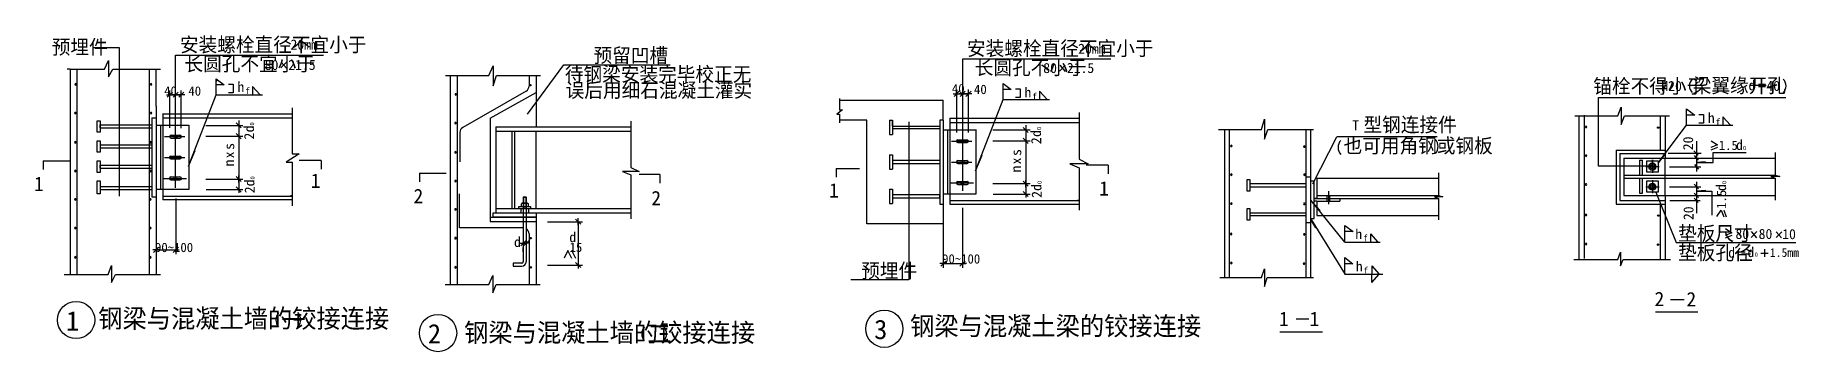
# Model space of a CAD drawing. Header units: metres. Extents: x -568 to 11723, y 5321 to 7525.
import ezdxf

# ---------------------------------------------------------------- set-up
doc = ezdxf.new("R2010")
doc.units = ezdxf.units.M
for name, color, linetype in [('BOR', 3, 'Continuous'), ('FRAMING', 2, 'Continuous'), ('GB', 1, 'Continuous'), ('HIDDEN', 3, 'Continuous'), ('Z', 4, 'Continuous')]:
    doc.layers.add(name, color=color, linetype=linetype)

# ---------------------------------------------------------------- blocks, each defined once
blk = doc.blocks.new('CC')
blk.add_line((-24.24, 0), (24.24, 0))
at = {"layer": 'FRAMING', "color": 6}
blk.add_line((-17.83, -17.83), (17.83, 17.83), dxfattribs=at)

msp = doc.modelspace()

# ---------------------------------------------------------------- hatches: boundary and pattern name
h = msp.add_hatch()
h.set_pattern_fill('AR-CONC', scale=10)
h.paths.add_polyline_path([(2602.9, 6257.55), (2622.9, 6257.55), (2622.9, 6287.55), (2642.9, 6287.55), (2642.9, 6887.55), (2922.9, 6887.55), (2922.9, 7127.55), (2602.9, 6947.55)])
at = {"layer": 'Z'}
h = msp.add_hatch(dxfattribs=at)
h.set_pattern_fill('ANSI31', scale=25)
h.paths.add_polyline_path([(692.81, 7222.79), (692.81, 7179.48), (749.52, 7179.48)])
h = msp.add_hatch(dxfattribs=at)
h.set_pattern_fill('ANSI31', scale=25)
h.paths.add_polyline_path([(6178.09, 7190.13), (6178.09, 7146.81), (6234.8, 7146.81)])
h = msp.add_hatch(dxfattribs=at)
h.set_pattern_fill('ANSI31', scale=25)
h.paths.add_polyline_path([(10941.12, 7012.15), (10941.12, 6968.84), (10997.84, 6968.84)])
h = msp.add_hatch(dxfattribs=at)
h.set_pattern_fill('ANSI31', scale=25)
h.paths.add_polyline_path([(8560.14, 6200.75), (8560.14, 6157.44), (8616.85, 6157.44)])
h = msp.add_hatch(dxfattribs=at)
h.set_pattern_fill('ANSI31', scale=25)
h.paths.add_polyline_path([(8559.48, 5977.64), (8559.48, 5934.32), (8616.19, 5934.32)])

# ---------------------------------------------------------------- linework, layer by layer
for p, q in [((-160.8, 7439.05), (15.75, 7439.05)), ((15.75, 7439.05), (15.75, 6405.72)), ((410.52, 6461.62), (410.52, 7387.16)), ((410.52, 7387.16), (1441.58, 7387.16)), ((-325.4, 7290.23), (-345.4, 7290.23)), ((-325.4, 7290.23), (-85.35, 7290.23)), ((-85.35, 7290.23), (-58.3, 7348.63)), ((-58.3, 7348.63), (-58.3, 7236.31)), ((-58.3, 7236.31), (-28.3, 7290.23)), ((-28.3, 7290.23), (304.6, 7290.23)), ((2592.33, 7245.77), (2623.03, 7312.79)), ((2623.03, 7312.79), (2623.03, 7173.59)), ((2862.3, 6976.38), (3115.21, 7318.4)), ((3115.21, 7318.4), (3857.11, 7318.4)), ((5895.8, 6442.55), (5895.8, 7361.3)), ((5895.8, 7361.3), (6928.79, 7361.3)), ((369.93, 6879.51), (369.93, 7141.47)), ((410.54, 6879.51), (410.54, 7141.47)), ((450.15, 6878.52), (450.15, 7141.47)), ((692.81, 7110.24), (692.81, 7222.79)), ((692.81, 7222.79), (749.52, 7179.48)), ((749.52, 7179.48), (692.81, 7179.48)), ((778.18, 7184.88), (811.77, 7184.88)), ((811.77, 7184.88), (811.77, 7124.5)), ((946.13, 7168.56), (998.91, 7109.49)), ((946.13, 7168.56), (946.13, 7110.24)), ((2291.5, 7245.77), (2592.33, 7245.77)), ((2623.03, 7173.59), (2647.59, 7245.77)), ((2647.59, 7245.77), (2954.56, 7245.77)), ((5854.57, 6847.94), (5854.57, 7147.07)), ((5896.37, 6847.94), (5896.37, 7147.07)), ((5936.49, 6847.94), (5936.49, 7147.07)), ((6178.09, 7190.13), (6234.8, 7146.81)), ((6178.09, 7077.57), (6178.09, 7190.13)), ((6234.8, 7146.81), (6178.09, 7146.81)), ((6263.46, 7152.21), (6297.05, 7152.21)), ((6297.05, 7152.21), (6297.05, 7091.83)), ((6431.41, 7135.89), (6484.19, 7076.82)), ((6431.41, 7135.89), (6431.41, 7077.57)), ((368.93, 7111.47), (367.93, 7111.47)), ((369.93, 7111.47), (410.54, 7111.47)), ((409.54, 7111.47), (408.54, 7111.47)), ((410.54, 7111.47), (450.15, 7111.47)), ((411.54, 7111.47), (412.54, 7111.47)), ((451.15, 7111.47), (452.15, 7111.47)), ((499.68, 6613.91), (692.49, 7109.49)), ((692.49, 7109.49), (1014.91, 7109.49)), ((811.77, 7124.5), (777.78, 7124.5)), ((1221.83, 7020.27), (1221.83, 6700.27)), ((5037.61, 7084.12), (5037.61, 7004.81)), ((5853.57, 7117.07), (5852.57, 7117.07)), ((5854.57, 7117.07), (5896.37, 7117.07)), ((5895.37, 7117.07), (5894.37, 7117.07)), ((5896.37, 7117.07), (5936.49, 7117.07)), ((5897.37, 7117.07), (5898.37, 7117.07)), ((5937.49, 7117.07), (5938.49, 7117.07)), ((5984.96, 6582.05), (6177.77, 7076.82)), ((6177.77, 7076.82), (6500.19, 7076.82)), ((6297.05, 7091.83), (6263.06, 7091.83)), ((10326.86, 6613.34), (10326.86, 7091.04)), ((10326.86, 7091.04), (11631.93, 7091.04)), ((10461.06, 6964.08), (10485.68, 7024.08)), ((10485.68, 7024.08), (10485.75, 6903.37)), ((10941.12, 6899.59), (10941.12, 7012.15)), ((10941.12, 7012.15), (10997.84, 6968.84)), ((621.2, 6897.3), (879.88, 6897.3)), ((849.87, 6930.97), (849.87, 6524.97)), ((1221.83, 6963.66), (1221.83, 6895.39)), ((3582.23, 6927.55), (3582.23, 6604.33)), ((5057.61, 7004.81), (5017.61, 6974.81)), ((5017.61, 6974.81), (5037.61, 6974.81)), ((5037.61, 7004.81), (5057.61, 7004.81)), ((5037.61, 6974.81), (5037.61, 6914.81)), ((5519.88, 6921.49), (5519.88, 5822.64)), ((6335.15, 6899.1), (6335.15, 6493.1)), ((6707.11, 6988.41), (6707.11, 6662.89)), ((6707.11, 6931.79), (6707.11, 6863.53)), ((7979.01, 6868.39), (7999.83, 6940.1)), ((7999.83, 6940.1), (8000.07, 6801.76)), ((10161.7, 6964.08), (10461.06, 6964.08)), ((10485.75, 6903.37), (10509.06, 6964.08)), ((10509.06, 6964.08), (10821.7, 6964.08)), ((10744.16, 6637.03), (10940.8, 6898.85)), ((10940.8, 6898.85), (11263.22, 6898.85)), ((10997.84, 6968.84), (10941.12, 6968.84)), ((11060.08, 6913.86), (11026.09, 6913.86)), ((11026.49, 6974.24), (11060.08, 6974.24)), ((11060.08, 6974.24), (11060.08, 6913.86)), ((11194.44, 6957.92), (11247.22, 6898.85)), ((11194.44, 6957.92), (11194.44, 6899.59)), ((332.15, 6819.53), (475.17, 6819.53)), ((621.2, 6822.21), (879.88, 6822.21)), ((5817.43, 6787.67), (5960.45, 6787.67)), ((5987.39, 6868.01), (5987.39, 6785.77)), ((6106.48, 6865.44), (6365.16, 6865.44)), ((6106.48, 6790.34), (6365.16, 6790.34)), ((7679.83, 6868.39), (7979.01, 6868.39)), ((8000.07, 6801.76), (8021.55, 6868.39)), ((8021.55, 6868.39), (8339.83, 6868.39)), ((8335.72, 6490.07), (8503.45, 6816.91)), ((8503.45, 6821.1), (9202.56, 6821.1)), ((11009.37, 6787.71), (11009.37, 6576.1)), ((11157.36, 6761.56), (11111.05, 6743.06)), ((11113.04, 6790.65), (11157.36, 6761.56)), ((332.15, 6674.02), (475.17, 6674.02)), ((1271.83, 6700.27), (1181.83, 6640.27)), ((1181.83, 6640.27), (1221.83, 6640.27)), ((1221.83, 6700.27), (1271.83, 6700.27)), ((1221.83, 6640.27), (1221.83, 6338.27)), ((5817.43, 6642.15), (5960.45, 6642.15)), ((6707.11, 6662.89), (6769.99, 6629.82)), ((10702.71, 6610.4), (10702.71, 6658.33)), ((10702.71, 6658.33), (10702.71, 6567.85)), ((10813.96, 6703.57), (11043.78, 6703.57)), ((11014.33, 6638.59), (11125.52, 6638.59)), ((11157.36, 6743.72), (11111.05, 6725.21)), ((11125.52, 6708.81), (11355.7, 6708.81)), ((11125.52, 6638.59), (11125.52, 6708.81)), ((11557.85, 6708.63), (11557.85, 6550.43)), ((322.15, 6528.17), (485.17, 6528.17)), ((621.19, 6523.97), (879.87, 6523.97)), ((849.87, 6522.97), (849.87, 6451.91)), ((3641.1, 6576.93), (3526.09, 6576.57)), ((3526.09, 6576.57), (3582.23, 6553.2)), ((3582.23, 6604.33), (3641.1, 6576.93)), ((3582.23, 6553.2), (3582.23, 6247.55)), ((6643.2, 6630.46), (6707.11, 6601.06)), ((6769.99, 6629.82), (6643.2, 6630.46)), ((6707.11, 6601.06), (6707.11, 6306.41)), ((9212.76, 6566.19), (9212.76, 6409.26)), ((10705.39, 6613.34), (10326.86, 6613.34)), ((10656.69, 6610.4), (10749.63, 6610.4)), ((10702.71, 6515.64), (10702.71, 6425.16)), ((10704.98, 6615.42), (10704.98, 6615.42)), ((10822.03, 6609.44), (11039.59, 6609.44)), ((11591.41, 6540.98), (11529.3, 6541.01)), ((11529.3, 6541.01), (11558.06, 6530.59)), ((11557.85, 6550.43), (11591.41, 6540.98)), ((11558.06, 6530.59), (11557.85, 6376.95)), ((623.84, 6450.91), (879.87, 6450.91)), ((1211.83, 6408.27), (1221.83, 6408.27)), ((5807.43, 6496.31), (5970.45, 6496.31)), ((6106.47, 6492.1), (6365.15, 6492.1)), ((6109.12, 6419.05), (6365.15, 6419.05)), ((6335.15, 6491.1), (6335.15, 6420.05)), ((9242.07, 6399.13), (9185.16, 6399.07)), ((9185.16, 6399.07), (9212.76, 6388.94)), ((9212.76, 6409.26), (9242.07, 6399.13)), ((10656.69, 6470.4), (10749.63, 6470.4)), ((10727.56, 6431.69), (10867.53, 6082.66)), ((10822.03, 6470.56), (11039.59, 6470.56)), ((11009.37, 6504.33), (11009.37, 6286.98)), ((11011.15, 6438.95), (11116.48, 6438.95)), ((11116.48, 6438.95), (11116.48, 6271.51)), ((274.64, 6387.87), (274.64, 6000.67)), ((411.68, 6387.87), (411.68, 6000.67)), ((5760.67, 6324.15), (5760.67, 5904.57)), ((5894.57, 6324.15), (5894.57, 5904.57)), ((6697.11, 6376.41), (6707.11, 6376.41)), ((8319.42, 6377.07), (8557.76, 6084.21)), ((9212.76, 6388.94), (9212.76, 6239.65)), ((10825.45, 6373.84), (11036.12, 6373.84)), ((11152.77, 6263.64), (11181.86, 6307.96)), ((11181.86, 6307.96), (11200.37, 6261.65)), ((11199.71, 6307.96), (11218.22, 6261.65)), ((3002.88, 6226.58), (3245.91, 6226.58)), ((3215.91, 6225.58), (3215.91, 5925.47)), ((8324.81, 6241.61), (8561.94, 5859.79)), ((8560.14, 6200.75), (8616.85, 6157.44)), ((8560.14, 6085.05), (8560.14, 6200.75)), ((8616.85, 6157.44), (8560.14, 6157.44)), ((11255.84, 6149.19), (11209.53, 6130.68)), ((11211.51, 6178.28), (11255.84, 6149.19)), ((275.64, 6030.67), (410.68, 6030.67)), ((2832.11, 6076.7), (2831.11, 6076.7)), ((2833.11, 6076.7), (2853.31, 6076.7)), ((2833.11, 6018.05), (2833.11, 6046.7)), ((2853.31, 6136.7), (2853.31, 6106.7)), ((2854.31, 6076.7), (2855.31, 6076.7)), ((3144.6, 6027.32), (3118.07, 5972.89)), ((3172.46, 5971.56), (3144.6, 6027.32)), ((3200.03, 5971.56), (3172.17, 6027.32)), ((8559.59, 6084.3), (8806.51, 6084.3)), ((8738.76, 6141.61), (8738.76, 6083.29)), ((8738.76, 6141.61), (8789.82, 6084.47)), ((10867.53, 6082.66), (11702.98, 6082.66)), ((11255.84, 6131.34), (11209.53, 6112.83)), ((-60.62, 5858.72), (-35.4, 5921.1)), ((-35.4, 5921.1), (-35.4, 5803.82)), ((3002.88, 5924.47), (3245.91, 5924.47)), ((5761.67, 5934.57), (5893.57, 5934.57)), ((8559.48, 5861.94), (8559.48, 5977.64)), ((8559.48, 5977.64), (8616.19, 5934.32)), ((8616.19, 5934.32), (8559.48, 5934.32)), ((8747.78, 5918.49), (8798.84, 5861.35)), ((8747.78, 5918.49), (8747.78, 5860.17)), ((10154.23, 5964.34), (10460.91, 5964.34)), ((10460.91, 5964.34), (10480.54, 6013.43)), ((10480.54, 6013.43), (10480.54, 5920.55)), ((10480.54, 5920.55), (10499.63, 5964.34)), ((10499.63, 5964.34), (10829.56, 5964.34)), ((-365.4, 5858.72), (-60.62, 5858.72)), ((-35.4, 5803.82), (-8.27, 5858.72)), ((-8.27, 5858.72), (304.6, 5858.72)), ((2289.11, 5788.29), (2593.17, 5788.29)), ((2593.17, 5788.29), (2620.63, 5852.49)), ((2620.63, 5852.49), (2620.63, 5731.29)), ((2620.63, 5731.29), (2645.19, 5788.29)), ((2645.19, 5788.29), (2952.16, 5788.29)), ((5519.88, 5822.64), (5115.34, 5822.64)), ((7688.66, 5837.19), (7978.76, 5837.19)), ((7978.76, 5837.19), (7999.83, 5898.45)), ((7999.83, 5898.45), (8000.02, 5774.49)), ((8000.02, 5774.49), (8018.66, 5837.19)), ((8018.66, 5837.19), (8339.83, 5837.19)), ((8558.93, 5861.19), (8823.6, 5861.19)), ((8747.78, 5803.36), (8747.78, 5861.68)), ((8747.78, 5803.36), (8798.84, 5860.51))]:
    msp.add_line(p, q)
for centre in [(377.37, 6528.17), (5862.65, 6496.31)]:
    msp.add_arc(centre, 1, 180, 0)
at = {"layer": 'BOR'}
for centre in [(-283.14, 5542.1), (2239.45, 5451.19), (5349.67, 5480.94)]:
    msp.add_circle(centre, 129.85, dxfattribs=at)
at = {"layer": 'FRAMING'}
for p, q in [((-277.7, 7287.81), (-277.7, 5859.66)), ((226.05, 7287.81), (226.05, 5859.66)), ((2372.19, 7247.08), (2372.19, 5789.81)), ((2853.76, 7137), (2411.14, 6883.13)), ((2873.86, 7247.08), (2873.86, 7171.7)), ((274.6, 6950.09), (274.6, 6400.27)), ((274.6, 6899.53), (501.91, 6899.53)), ((304.6, 6899.53), (304.6, 6450.31)), ((322.04, 6978.68), (1223.2, 6978.68)), ((322.04, 6950.27), (1221.83, 6950.27)), ((322.15, 6980.27), (322.15, 6899.53)), ((501.91, 6899.53), (501.91, 6450.31)), ((867.72, 6879.47), (832.05, 6915.14)), ((2642.9, 6887.55), (2642.9, 6287.55)), ((2642.9, 6887.55), (3582.23, 6887.55)), ((5759.01, 6933.3), (5759.01, 6349.44)), ((5807.32, 6946.82), (6708.48, 6946.82)), ((5807.32, 6918.41), (6707.11, 6918.41)), ((5807.43, 6948.41), (5807.43, 6867.67)), ((6353, 6847.6), (6317.33, 6883.27)), ((10226.95, 6968.3), (10226.95, 5970.36)), ((10757.25, 6964.08), (10757.25, 6726.04)), ((380.34, 6829.53), (440.8, 6829.53)), ((380.34, 6809.53), (440.8, 6809.53)), ((867.72, 6804.37), (832.05, 6840.04)), ((2391.04, 6848.43), (2391.04, 6643.02)), ((2642.9, 6857.55), (3582.23, 6857.55)), ((2752.9, 6857.55), (2752.9, 6317.55)), ((2772.9, 6857.55), (2772.9, 6317.55)), ((5759.88, 6867.67), (5987.19, 6867.67)), ((5789.88, 6867.67), (5789.88, 6418.45)), ((5862.65, 6797.67), (5926.08, 6797.67)), ((5862.65, 6777.67), (5926.08, 6777.67)), ((5987.19, 6867.67), (5987.19, 6418.45)), ((6353, 6772.51), (6317.33, 6808.18)), ((7754.22, 6867.45), (7754.22, 5837.97)), ((8288.14, 6863.29), (8288.14, 5833.81)), ((-513.9, 6650.27), (-513.9, 6589.87)), ((-513.9, 6650.27), (-329.27, 6650.27)), ((377.37, 6684.02), (440.8, 6684.02)), ((377.37, 6664.02), (440.8, 6664.02)), ((1425.09, 6652.63), (1271.88, 6652.63)), ((1425.09, 6652.63), (1425.09, 6592.24)), ((5862.65, 6652.15), (5926.08, 6652.15)), ((10474.88, 6702.13), (10791.16, 6702.13)), ((10474.88, 6702.13), (10474.88, 6374.75)), ((10502.71, 6670.4), (11557.85, 6670.4)), ((10502.71, 6670.4), (10502.71, 6410.4)), ((10612.71, 6655.3), (10612.71, 6550.4)), ((10612.71, 6655.3), (10632.96, 6655.3)), ((10632.71, 6655.3), (10632.71, 6550.4)), ((10663.27, 6571.54), (10663.27, 6651.32)), ((10663.27, 6651.32), (10743.13, 6651.32)), ((10743.13, 6651.32), (10743.13, 6571.54)), ((10992.43, 6720.53), (11022.32, 6689.41)), ((10992.95, 6686.68), (11022.83, 6655.56)), ((377.37, 6538.17), (440.8, 6538.17)), ((377.37, 6518.17), (440.8, 6518.17)), ((2110.2, 6565.47), (2294.82, 6565.47)), ((2110.2, 6565.47), (2110.2, 6505.07)), ((3784.64, 6555.08), (3641.55, 6555.08)), ((3784.64, 6555.08), (3784.64, 6494.69)), ((5015.21, 6596.27), (5175.8, 6596.27)), ((5015.21, 6596.27), (5015.21, 6535.88)), ((5862.65, 6632.15), (5926.08, 6632.15)), ((6910.37, 6620.77), (6757.16, 6620.77)), ((6910.37, 6620.77), (6910.37, 6560.37)), ((8319.83, 6539.2), (8319.83, 6219.2)), ((8365.15, 6529.2), (9214.19, 6529.2)), ((8365.15, 6529.2), (8365.15, 6389.2)), ((10502.71, 6550.4), (11557.85, 6550.4)), ((10502.71, 6530.4), (11558.06, 6530.4)), ((10612.71, 6530.4), (10612.71, 6425.49)), ((10632.71, 6530.4), (10632.71, 6425.49)), ((10743.13, 6571.54), (10663.27, 6571.54)), ((10690.64, 6631.06), (10678.53, 6610.08)), ((10678.53, 6610.08), (10690.64, 6589.11)), ((10714.86, 6631.06), (10690.64, 6631.06)), ((10690.64, 6589.11), (10714.86, 6589.11)), ((10726.98, 6610.08), (10714.86, 6631.06)), ((10714.86, 6589.11), (10726.98, 6610.08)), ((10995.51, 6624.63), (11025.4, 6593.5)), ((501.91, 6450.31), (274.6, 6450.31)), ((322.15, 6450.31), (322.15, 6378.27)), ((1221.83, 6403.27), (322.24, 6403.27)), ((2388.18, 6183.01), (2388.18, 6420.16)), ((2832.9, 6397.55), (2834.74, 6399.71)), ((2832.9, 6397.55), (2832.9, 6357.93)), ((2832.9, 6397.55), (2852.9, 6397.55)), ((2834.74, 6399.71), (2850.93, 6399.71)), ((2850.93, 6399.71), (2852.9, 6397.55)), ((2852.9, 6397.55), (2852.9, 6357.54)), ((5987.19, 6418.45), (5759.88, 6418.45)), ((5807.43, 6418.45), (5807.43, 6346.41)), ((5862.65, 6506.31), (5926.08, 6506.31)), ((5862.65, 6486.31), (5926.08, 6486.31)), ((8345.15, 6509.2), (8319.83, 6509.2)), ((8345.15, 6249.2), (8345.15, 6509.2)), ((8365.15, 6409.2), (9212.76, 6409.2)), ((8433.64, 6409.5), (8433.64, 6368.82)), ((8455.14, 6369.61), (8455.14, 6409.52)), ((10502.71, 6410.4), (11557.86, 6410.4)), ((10612.71, 6425.49), (10632.96, 6425.49)), ((10663.27, 6431.69), (10663.27, 6511.47)), ((10663.27, 6511.47), (10743.13, 6511.47)), ((10743.13, 6431.69), (10663.27, 6431.69)), ((10691.54, 6489.66), (10680.32, 6470.23)), ((10680.32, 6470.23), (10691.54, 6450.81)), ((10713.97, 6489.66), (10691.54, 6489.66)), ((10691.54, 6450.81), (10713.97, 6450.81)), ((10725.18, 6470.23), (10713.97, 6489.66)), ((10713.97, 6450.81), (10725.18, 6470.23)), ((10743.13, 6511.47), (10743.13, 6431.69)), ((10993.69, 6487.03), (11023.58, 6455.9)), ((10994.34, 6425.54), (11024.23, 6394.41)), ((1221.83, 6378.27), (322.24, 6378.27)), ((2622.9, 6287.55), (2642.9, 6287.55)), ((2622.9, 6257.55), (2622.9, 6287.55)), ((2642.9, 6317.55), (3582.23, 6317.55)), ((2642.9, 6287.55), (3582.23, 6287.55)), ((2802.9, 6317.55), (2802.9, 6332.8)), ((2802.9, 6332.8), (2882.9, 6332.8)), ((2820.04, 6332.8), (2820.04, 6352.29)), ((2820.16, 6352.29), (2823.63, 6355.68)), ((2823.81, 6355.57), (2862.18, 6355.57)), ((2862.72, 6355.59), (2866.59, 6352.38)), ((2866.56, 6352.38), (2866.56, 6332.8)), ((2882.9, 6332.8), (2882.9, 6317.55)), ((2922.9, 6287.55), (2922.9, 6227.81)), ((3572.23, 6317.55), (3582.23, 6317.55)), ((6707.11, 6371.41), (5807.52, 6371.41)), ((6707.11, 6346.41), (5807.52, 6346.41)), ((8345.15, 6389.2), (9212.18, 6389.2)), ((8365.15, 6389.2), (8345.52, 6389.2)), ((8365.15, 6369.2), (8345.52, 6369.2)), ((8365.15, 6369.2), (8365.15, 6269.2)), ((8365.15, 6369.2), (8525.15, 6369.2)), ((8365.15, 6269.2), (9214.19, 6269.2)), ((8525.44, 6389.56), (8525.44, 6368.82)), ((10474.88, 6374.75), (10791.16, 6374.75)), ((10756.63, 6348.89), (10756.63, 5966.14)), ((10993.05, 6390.59), (11022.93, 6359.46)), ((2832.9, 6183.01), (2388.18, 6183.01)), ((2922.9, 6257.55), (2622.9, 6257.55)), ((2832.9, 6227.55), (2832.9, 5947.81)), ((2852.9, 6227.55), (2852.9, 5947.81)), ((8319.83, 6249.2), (8345.15, 6249.2)), ((2873.86, 6143.01), (2873.86, 5789.81)), ((2822.9, 5937.81), (2762.9, 5937.81)), ((2762.9, 5937.81), (2762.9, 5917.81)), ((2762.9, 5917.81), (2822.9, 5917.81)), ((10723.51, 5598.29), (11020.04, 5598.29)), ((10727.96, 5598.29), (11020.42, 5598.29)), ((8106.29, 5459.57), (8402.82, 5459.57)), ((8110.74, 5459.57), (8403.2, 5459.57))]:
    msp.add_line(p, q, dxfattribs=at)
for points in [[(-291.76, 7183.17, 1), (-281.65, 7183.17, 1)], [(234.7, 7183.17, 1), (244.82, 7183.17, 1)], [(2887.92, 7177.16, -1), (2877.8, 7177.16, -1)], [(2358.13, 7113.32, 1), (2368.25, 7113.32, 1)], [(-293.84, 6983.08, 1), (-283.72, 6983.08, 1)], [(234.7, 6983.08, 1), (244.82, 6983.08, 1)], [(2356.05, 6913.23, 1), (2366.17, 6913.23, 1)], [(10236.09, 6886.95, 1), (10246.2, 6886.95, 1)], [(10748.11, 6882.73, -1), (10738, 6882.73, -1)], [(-293.84, 6779.71, 1), (-283.72, 6779.71, 1)], [(230.4, 6779.71, 1), (240.52, 6779.71, 1)], [(2356.05, 6709.87, 1), (2366.17, 6709.87, 1)], [(7763.36, 6754.57, 1), (7773.47, 6754.57, 1)], [(8271.69, 6750.4, 1), (8281.8, 6750.4, 1)], [(10236.09, 6686.87, 1), (10246.2, 6686.87, 1)], [(-293.84, 6579.63, 1), (-283.72, 6579.63, 1)], [(230.4, 6579.63, 1), (240.52, 6579.63, 1)], [(2356.05, 6509.78, 1), (2366.17, 6509.78, 1)], [(7763.36, 6554.48, 1), (7773.47, 6554.48, 1)], [(8273.13, 6554.65, 1), (8283.24, 6554.65, 1)], [(10236.09, 6485.81, 1), (10246.2, 6485.81, 1)], [(-293.84, 6382.02, 1), (-283.72, 6382.02, 1)], [(229.94, 6382.02, 1), (240.05, 6382.02, 1)], [(2356.05, 6312.18, 1), (2366.17, 6312.18, 1)], [(7763.36, 6353.42, 1), (7773.47, 6353.42, 1)], [(8271.61, 6351.28, 1), (8281.72, 6351.28, 1)], [(10234.79, 6273.74, 1), (10244.9, 6273.74, 1)], [(10748.79, 6269.52, -1), (10738.67, 6269.52, -1)], [(-293.84, 6181.94, 1), (-283.72, 6181.94, 1)], [(229.94, 6181.94, 1), (240.05, 6181.94, 1)], [(7762.06, 6141.35, 1), (7772.17, 6141.35, 1)], [(2356.05, 6112.09, 1), (2366.17, 6112.09, 1)], [(2890, 6112.09, -1), (2879.88, 6112.09, -1)], [(8271.46, 6137.76, 1), (8281.58, 6137.76, 1)], [(10235.95, 6071.34, 1), (10246.06, 6071.34, 1)], [(10747.63, 6067.12, -1), (10737.52, 6067.12, -1)], [(-293.84, 5978.57, 1), (-283.72, 5978.57, 1)], [(229.94, 5978.57, 1), (240.05, 5978.57, 1)], [(2356.05, 5908.72, 1), (2366.17, 5908.72, 1)], [(2890, 5908.72, -1), (2879.88, 5908.72, -1)], [(7763.22, 5938.95, 1), (7773.33, 5938.95, 1)], [(8270.02, 5934.79, 1), (8280.13, 5934.79, 1)]]:
    msp.add_lwpolyline(points, format="xyb", close=True, dxfattribs=at)
for centre, radius in [((410.5, 6819.55), 10.49), ((5895.78, 6787.69), 10.49), ((410.5, 6674.04), 10.49), ((5895.78, 6642.17), 10.49), ((408.05, 6528.34), 10.67), ((10702.75, 6610.08), 13.46), ((5893.33, 6496.47), 10.67), ((10702.75, 6470.23), 13.46)]:
    msp.add_circle(centre, radius, dxfattribs=at)
for centre, radius, start, end in [((2833.86, 7171.7), 40, 299.84, 0), ((2431.04, 6848.43), 40, 119.84, 180), ((380.34, 6819.53), 10, 90, 270), ((440.53, 6819.53), 10, 270, 90), ((5862.65, 6787.67), 10, 90, 270), ((5925.81, 6787.67), 10, 270, 90), ((377.37, 6674.02), 10, 90, 270), ((440.53, 6674.02), 10, 270, 90), ((5862.65, 6642.15), 10, 90, 270), ((5925.81, 6642.15), 10, 270, 90), ((377.37, 6528.17), 10, 90, 270), ((440.8, 6528.17), 10, 270, 90), ((5862.65, 6496.31), 10, 90, 270), ((5926.08, 6496.31), 10, 270, 90), ((2823.92, 6340.75), 14.81, 51.79, 91.12), ((2842.99, 6338.47), 17.08, 54.54, 125.46), ((2862.01, 6340.91), 14.65, 87.24, 128.44), ((2833.86, 6143.01), 40, 0, 61.57), ((2822.9, 5947.81), 10, 270, 0), ((2822.9, 5947.81), 30, 270, 0)]:
    msp.add_arc(centre, radius, start, end, dxfattribs=at)
at = {"layer": 'GB'}
for p, q in [((5759.01, 6349.44), (5759.01, 6210.97)), ((2602.9, 6257.55), (2922.9, 6257.55)), ((2922.9, 5997.4), (2922.9, 5888.46))]:
    msp.add_line(p, q, dxfattribs=at)
at = {"layer": 'HIDDEN'}
for p, q in [((-136.43, 6850.27), (-136.43, 6930.27)), ((-136.43, 6929.74), (-116.43, 6929.74)), ((-116.43, 6930.27), (-116.43, 6850.27)), ((-116.43, 6880.27), (-116.43, 6900.27)), ((-116.43, 6900.27), (244.6, 6900.27)), ((244.6, 6950.27), (244.6, 6400.27)), ((244.6, 6950.27), (274.6, 6950.27)), ((274.18, 6950.27), (274.53, 6950.27)), ((321.82, 6899.43), (321.82, 6449.96)), ((5385.97, 6933.16), (5385.97, 6833.16)), ((5385.97, 6933.16), (5405.97, 6933.16)), ((5405.97, 6933.16), (5405.97, 6833.16)), ((5405.97, 6893.16), (5405.97, 6933.16)), ((5405.97, 6893.16), (5736.37, 6893.16)), ((5736.37, 6933.16), (5736.37, 6349.44)), ((5759.01, 6933.16), (5736.37, 6933.16)), ((5736.37, 6893.16), (5736.37, 6873.16)), ((-116.43, 6850.27), (-136.43, 6850.27)), ((-136.43, 6710.27), (-136.43, 6790.27)), ((-136.43, 6790.27), (-116.43, 6790.27)), ((-116.43, 6880.27), (244.6, 6880.27)), ((-116.43, 6790.27), (-116.43, 6710.27)), ((244.6, 6760.27), (-116.43, 6760.27)), ((2922.9, 6317.55), (2922.9, 6857.55)), ((5385.97, 6833.16), (5405.97, 6833.16)), ((5736.37, 6873.16), (5405.97, 6873.16)), ((5807.1, 6867.56), (5807.1, 6418.09)), ((-116.43, 6710.27), (-136.43, 6710.27)), ((-136.43, 6570.27), (-136.43, 6650.27)), ((-136.43, 6650.27), (-116.43, 6650.27)), ((-116.43, 6740.27), (244.6, 6740.27)), ((-116.43, 6650.27), (-116.43, 6570.27)), ((5385.97, 6693.16), (5405.97, 6693.16)), ((5385.97, 6693.16), (5385.97, 6593.16)), ((5405.97, 6693.16), (5405.97, 6593.16)), ((5736.37, 6653.16), (5405.97, 6653.16)), ((10791.16, 6410.4), (10791.16, 6670.4)), ((-116.43, 6570.27), (-136.43, 6570.27)), ((-116.43, 6620.27), (-116.43, 6600.27)), ((-116.43, 6600.27), (-116.43, 6620.27)), ((-116.43, 6620.27), (244.6, 6620.27)), ((-116.43, 6600.27), (244.6, 6600.27)), ((5385.97, 6593.16), (5405.97, 6593.16)), ((5405.97, 6633.16), (5736.37, 6633.16)), ((7878.14, 6440.19), (7878.14, 6520.19)), ((7878.14, 6520.19), (7898.14, 6520.19)), ((7898.14, 6520.19), (7898.14, 6440.19)), ((8289.64, 6219.37), (8289.64, 6539.37)), ((8289.64, 6539.37), (8319.83, 6539.2)), ((-136.43, 6510.27), (-116.43, 6510.27)), ((-136.43, 6420.27), (-136.43, 6510.27)), ((-116.43, 6420.27), (-136.43, 6420.27)), ((-116.43, 6510.27), (-116.43, 6420.27)), ((-116.43, 6470.27), (-116.43, 6450.27)), ((244.6, 6470.27), (-116.43, 6470.27)), ((-116.43, 6450.27), (244.6, 6450.27)), ((244.6, 6400.27), (274.6, 6400.27)), ((2834.66, 6397.76), (2834.66, 6321.57)), ((2850.86, 6397.76), (2850.86, 6321.57)), ((5385.97, 6453.16), (5405.97, 6453.16)), ((5385.97, 6453.16), (5385.97, 6353.16)), ((5405.97, 6453.16), (5405.97, 6353.16)), ((5736.37, 6413.16), (5405.97, 6413.16)), ((5405.97, 6393.16), (5736.37, 6393.16)), ((5736.37, 6393.16), (5736.37, 6413.16)), ((7898.14, 6440.19), (7878.14, 6440.19)), ((8289.64, 6490.35), (7898.14, 6490.19)), ((7898.14, 6490.19), (7898.14, 6470.19)), ((7898.14, 6470.19), (8289.64, 6470.35)), ((2816.74, 6317.53), (2816.74, 6287.42)), ((2832.9, 6357.93), (2832.9, 6227.55)), ((2832.9, 6321.57), (2852.88, 6321.57)), ((2852.9, 6357.54), (2852.9, 6227.55)), ((2869.86, 6317.53), (2869.86, 6287.42)), ((5385.97, 6353.16), (5405.97, 6353.16)), ((5736.22, 6349.44), (5759.01, 6349.44)), ((7878.14, 6238.22), (7878.14, 6318.22)), ((7878.14, 6318.22), (7898.14, 6318.22)), ((7898.14, 6318.22), (7898.14, 6238.22)), ((7898.14, 6288.22), (8289.64, 6288.39)), ((8289.64, 6268.39), (7898.14, 6268.22)), ((7898.14, 6238.22), (7878.14, 6238.22)), ((8319.83, 6219.2), (8289.64, 6219.37))]:
    msp.add_line(p, q, dxfattribs=at)
for centre in [(10702.75, 6610.08), (10702.75, 6470.23)]:
    msp.add_circle(centre, 24.22, dxfattribs=at)
at = {"layer": 'Z'}
for p, q in [((-325.4, 7290.23), (-325.4, 5858.72)), ((274.6, 7030.27), (274.6, 7290.23)), ((1184.13, 7337.21), (1144.42, 7297.53)), ((1145.66, 7337.21), (1182.89, 7295.05)), ((6610.34, 7315.89), (6570.63, 7276.21)), ((6571.87, 7315.89), (6609.1, 7273.73)), ((2322.9, 7240.72), (2322.9, 5788.29)), ((2922.9, 7240.72), (2922.9, 6887.55)), ((11442.25, 7185.09), (11490.82, 7185.09)), ((11442.25, 7167.35), (11490.82, 7167.35)), ((274.6, 7030.27), (274.6, 6950.09)), ((2602.9, 6947.55), (2922.9, 7127.55)), ((5037.25, 7072.46), (5759.01, 7072.46)), ((5759.01, 6933.16), (5759.01, 7072.6)), ((2602.9, 6947.55), (2602.9, 6227.55)), ((5228.03, 6933.16), (5037.25, 6933.16)), ((5228.03, 6211.03), (5228.03, 6933.16)), ((10191.16, 6964.08), (10191.16, 5964.6)), ((10791.16, 6964.08), (10791.16, 6670.4)), ((7719.83, 6868.39), (7719.83, 5836.38)), ((8319.83, 6868.39), (8319.83, 6539.2)), ((10450.97, 6726.04), (10791.16, 6726.04)), ((10450.97, 6726.04), (10450.97, 6348.89)), ((274.6, 6400.27), (274.6, 5858.72)), ((8445.15, 6439.2), (8445.15, 6349.2)), ((10791.16, 6410.4), (10791.16, 5964.6)), ((10450.97, 6348.89), (10791.16, 6348.89)), ((2602.9, 6227.55), (2922.9, 6227.55)), ((2922.9, 6227.81), (2922.9, 5788.29)), ((5759.01, 6211.03), (5228.03, 6211.03)), ((8319.83, 6219.2), (8319.83, 5834.21)), ((11429.93, 6157.43), (11390.22, 6117.75)), ((11391.46, 6157.43), (11428.69, 6115.27)), ((11604.39, 6155.99), (11564.68, 6116.3)), ((11565.92, 6155.99), (11603.15, 6113.82)), ((11483.65, 6036.39), (11483.65, 5982.3)), ((11300.72, 6017.03), (11349.29, 6017.03)), ((11300.72, 5999.3), (11349.29, 5999.3)), ((11459.67, 6008.67), (11509.46, 6008.67)), ((10829.3, 5685.74), (10907.65, 5685.74)), ((10846.59, 5685.74), (10924.94, 5685.74)), ((8220.29, 5549.59), (8308, 5549.59))]:
    msp.add_line(p, q, dxfattribs=at)
for points in [[(543.81, 6720.21), (500.41, 6615.08)], [(6029.09, 6688.34), (5985.69, 6583.21)], [(10794.97, 6701.2), (10744.01, 6636.7)], [(11073.08, 6644.12), (11007.96, 6638.04)], [(11076.2, 6444.85), (11011.08, 6438.77)], [(8387.28, 6303.94), (8321.19, 6375.79)], [(8356.44, 6184.32), (8323.29, 6242.21)]]:
    msp.add_lwpolyline(points, dxfattribs=at)
for centre, radius, start, end in [((11022.58, 7172.66), 62.2, 131.66, 228.34), ((11572.35, 7172.66), 62.2, 311.66, 48.34), ((8588.98, 6743.25), 76.31, 139.12, 219.9), ((9133.09, 6750.31), 76.31, 320.1, 40.88), ((1185.35, 5543.32), 76.31, 139.12, 219.9), ((1205.3, 5543.32), 76.31, 320.1, 40.88), ((3735.59, 5445.21), 76.31, 139.12, 219.9), ((3755.53, 5445.21), 76.31, 320.1, 40.88)]:
    msp.add_arc(centre, radius, start, end, dxfattribs=at)

# ---------------------------------------------------------------- block references
for p in [(369.93, 7111.47), (410.54, 7111.47), (5854.57, 7117.07), (5896.37, 7117.07), (411.68, 6030.67), (2833.11, 6076.7), (5894.57, 5934.57)]:
    msp.add_blockref('CC', p)
for p, rotation in [((410.54, 7111.47), 180), ((450.15, 7111.47), 180), ((5896.37, 7117.07), 180), ((5936.49, 7117.07), 180), ((849.87, 6523.97), 270), ((849.87, 6523.97), 90), ((6335.15, 6492.1), 90), ((6335.15, 6492.1), 270), ((849.87, 6450.91), 270), ((6335.15, 6419.05), 270), ((3215.91, 6226.58), 90), ((274.64, 6030.67), 180), ((2853.31, 6076.7), 180), ((3215.91, 5924.47), 270), ((5760.67, 5934.57), 180)]:
    msp.add_blockref('CC', p, dxfattribs=dict(rotation=rotation))

# ---------------------------------------------------------------- texts
for s, height, p in [('预埋件', 100, (-452.76, 7393.2)), ('安装螺栓直径不宜小于', 100, (440.48, 7409.76)), ('安装螺栓直径不宜小于', 100, (5925.76, 7383.9)), ('长圆孔不宜小于', 100, (471.54, 7276.78)), ('20mm', 70, (1211.1, 7425.35)), ('预留凹槽', 100, (3322.81, 7334.99)), ('80', 70, (1031.44, 7283.47)), ('21.5', 70, (1195.8, 7284.06)), ('待钢梁安装完毕校正无', 100, (3123.22, 7204.51)), ('长圆孔不小于', 100, (5979.54, 7250.92)), ('80', 70, (6457.64, 7262.15)), ('21.5', 70, (6622, 7262.74)), ('误后用细石混凝土灌实', 100, (3128.84, 7092.41)), ('锚栓不得小于', 100, (10290.84, 7121.36)), ('梁翼缘开孔', 100, (10983.99, 7124.99)), ('型钢连接件', 100, (8689.28, 6852.29)), ('也可用角钢或钢板', 100, (8550.58, 6705.95)), ('1.5', 65, (11165.49, 6726.51)), ('0', 30, (11333.38, 6725.08)), ('垫板尺寸', 100, (10882.23, 6095.03)), ('垫板孔径', 100, (10882.23, 5961.2)), ('预埋件', 100, (5188.49, 5835.61)), ('0', 30, (11414.93, 5983.48)), ('钢梁与混凝土墙的铰接连接', 130, (-128.83, 5487.7)), ('一', 130, (1147.43, 5480.37)), ('钢梁与混凝土墙的铰接连接', 130, (2421.4, 5389.59)), ('钢梁与混凝土梁的铰接连接', 130, (5529.79, 5435.31)), ('二', 130, (3697.66, 5382.26))]:
    msp.add_text(s, height=height).set_placement(p)
for s, height, p in [('0', 30, (957.59, 6896.26)), ('2', 70, (957.63, 6798.79)), ('2', 70, (6442.91, 6766.93)), ('0', 30, (6442.87, 6864.4)), ('x', 70, (817.25, 6668.19)), ('x', 70, (6302.32, 6625.93)), ('0', 30, (961.23, 6520.34)), ('2', 70, (961.27, 6424.84)), ('2', 70, (6446.55, 6392.98)), ('0', 30, (6446.51, 6488.48)), ('1.5', 65, (11216.92, 6316.09)), ('0', 30, (11218.35, 6487.89))]:
    msp.add_text(s, height=height, rotation=90).set_placement(p)
at = {"char_height": 65, "attachment_point": 1}
for s, insert in [('\\A1;40', (330.37, 7169.71)), ('\\A1;40', (499.28, 7169.71)), ('\\A1;40', (5821.1, 7185.92)), ('\\A1;40', (5974.91, 7180.9)), ('90~100', (266.68, 6080.35)), ('15', (3156.17, 6080.79)), ('90~100', (5752.69, 6000.47))]:
    msp.add_mtext(s, dxfattribs=dict(at, insert=insert))
at = {"layer": 'FRAMING'}
for s, p in [('1', (-353.69, 5468.52)), ('3', (5278.94, 5409.13)), ('2', (2168.71, 5379.37))]:
    msp.add_text(s, height=135, dxfattribs=at).set_placement(p)
at = {"layer": 'Z'}
for s, height, p in [('20mm', 70, (6700.87, 7396.72)), ('h', 70, (840.55, 7130.87)), ('f', 45, (896.34, 7115.72)), ('h', 70, (6325.83, 7092.85)), ('M20', 70, (10765.43, 7136.96)), ('d', 70, (11372.79, 7142.07)), ('40', 70, (11497.42, 7137.84)), ('f', 45, (6381.62, 7077.71)), ('T', 70, (8611.09, 6863)), ('h', 70, (11088.86, 6914.88)), ('f', 45, (11144.65, 6899.73)), ('d', 70, (11285.93, 6726.7)), ('1', 100, (-576.67, 6440.64)), ('1', 100, (1351.89, 6462.05)), ('2', 100, (2068.5, 6355.59)), ('2', 100, (3725.63, 6341.31)), ('1', 100, (4964.8, 6394.62)), ('1', 100, (6847.3, 6408.74)), ('h', 70, (8632.25, 6105.13)), ('80', 70, (11281.98, 6106.69)), ('80', 70, (11443.47, 6106.69)), ('10', 70, (11607.84, 6105.25)), ('f', 45, (8687.15, 6090.55)), ('d', 70, (11231.26, 5977.08)), ('d', 70, (11365.96, 5980.49)), ('1.5mm', 60, (11520.93, 5982.04)), ('h', 70, (8635.48, 5881.02)), ('f', 45, (8690.38, 5866.44)), ('2', 100, (10717.66, 5638.77)), ('2', 100, (10940.21, 5636.95)), ('1', 100, (8100.44, 5500.05)), ('1', 100, (8313.35, 5500.05))]:
    msp.add_text(s, height=height, dxfattribs=at).set_placement(p)
for s, p in [('d', (955.97, 6848.82)), ('s', (818.38, 6726.87)), ('d', (6441.25, 6816.96)), ('20', (10986.53, 6724.7)), ('n', (816.12, 6611.76)), ('s', (6303.45, 6684.62)), ('n', (6301.19, 6569.51)), ('d', (959.61, 6472.9)), ('d', (6444.89, 6441.04)), ('d', (11216.73, 6440.45)), ('20', (10989.43, 6238.02))]:
    msp.add_text(s, height=70, rotation=90, dxfattribs=at).set_placement(p)
at = {"layer": 'Z', "char_height": 70, "attachment_point": 1}
for s, insert in [('d', (3154.03, 6154.32)), ('\\A1;d', (2768.76, 6120.63))]:
    msp.add_mtext(s, dxfattribs=dict(at, insert=insert))

doc.saveas('drawing.dxf')
